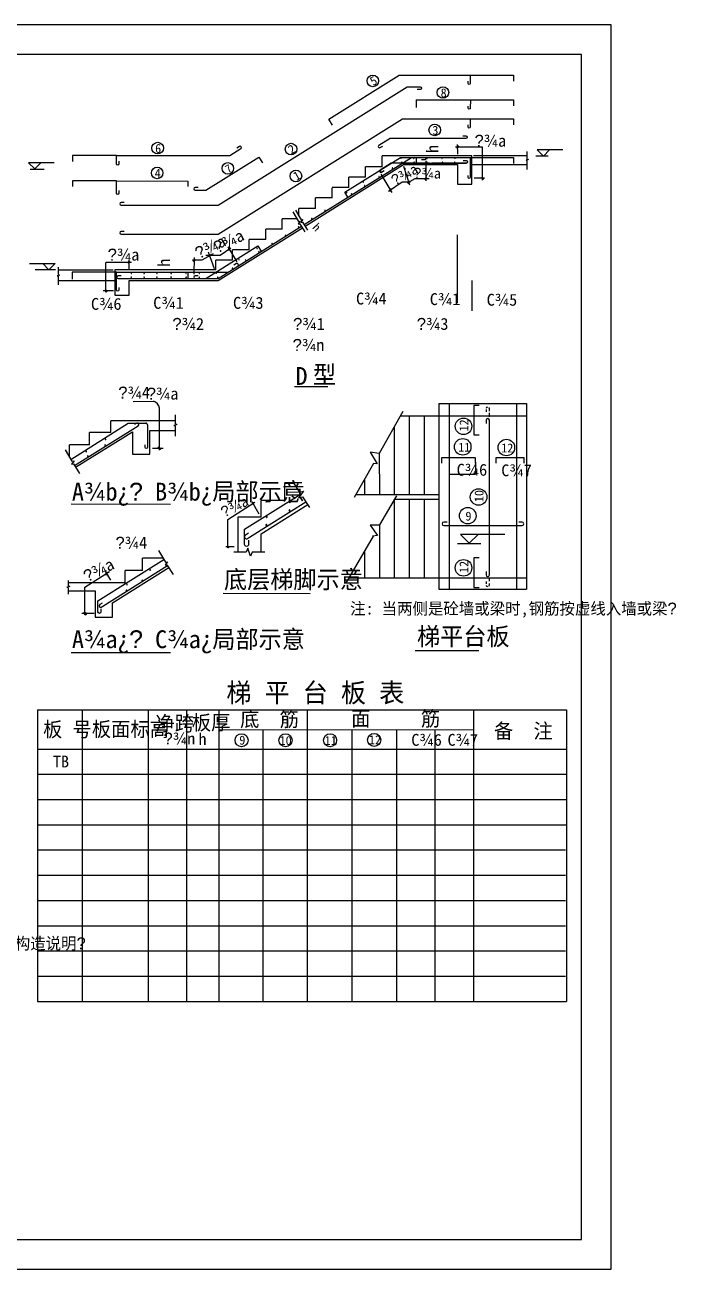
# Model space of a CAD drawing. Header units: metres. Extents: x 5831 to 2014092776, y 8233 to 751566916.
# Drawn here: x 45474 to 67418, y 8233 to 50133 of the extents above; entities that cross this region are included whole.
import ezdxf

# ---------------------------------------------------------------- set-up
doc = ezdxf.new("R2010")
doc.units = ezdxf.units.M
for name, color, linetype in [('1', 1, 'Continuous'), ('2', 4, 'Continuous'), ('DIM', 1, 'Continuous'), ('NOTE', 7, 'Continuous'), ('SHADELINE', 12, 'Continuous'), ('TK', 7, 'Continuous'), ('WALL', 2, 'Continuous')]:
    doc.layers.add(name, color=color, linetype=linetype)
doc.dimstyles.get("Standard").update_dxf_attribs({"dimtxt": 2.5, "dimasz": 2.5, "dimexe": 1.25, "dimexo": 0.625, "dimtad": 1, "dimcen": 2.5, "dimazin": 3, "dimtfac": 1, "dimtmove": 0, "dimatfit": 3})

# ---------------------------------------------------------------- blocks, each defined once
blk = doc.blocks.new('_CLOSEDFILLED')
at = {"color": 0, "linetype": 'BYBLOCK'}
blk.add_solid([(-1, 0), (0, 0), (-1, 0)], dxfattribs=at)
blk = doc.blocks.new('*D30')
for p, q in [((59774.44, 35712.32), (59774.44, 35007.52)), ((60652.5, 35405.29), (60652.5, 35007.52)), ((59774.69, 35007.52), (60212.47, 35007.52)), ((60214.47, 35007.52), (60652.25, 35007.52))]:
    blk.add_line(p, q)
at = {"layer": 'Defpoints'}
for p in [(59774.44, 35712.32), (60652.5, 35405.29), (59774.44, 35007.52)]:
    blk.add_point(p, dxfattribs=at)
at = {"layer": 'NOTE', "xscale": 0.25, "yscale": 0.25, "rotation": 180}
blk.add_blockref('_CLOSEDFILLED', (59774.44, 35007.52), dxfattribs=at)
at = {"layer": 'NOTE', "xscale": 0.25, "yscale": 0.25}
blk.add_blockref('_CLOSEDFILLED', (60652.5, 35007.52), dxfattribs=at)

msp = doc.modelspace()

# ---------------------------------------------------------------- linework, layer by layer
at = {"layer": '1'}
msp.add_lwpolyline([(50751.4, 41596.53), (51983.4, 41596.53), (54792.37, 43352.11)], dxfattribs=at)
msp.add_lwpolyline([(48717.2, 41683.33), (48617.1, 41683.33, 1), (48617.1, 41596.53), (50663.9, 41596.53)], format="xyb", dxfattribs=at)
at = {"layer": '2'}
for p, q in [((52603.89, 42093.07), (52519, 42040.02)), ((48962.69, 36723.44), (49544.62, 36723.44))]:
    msp.add_line(p, q, dxfattribs=at)
for points in [[(55843.23, 46752.99), (55714.14, 46959.57), (58084.38, 48441.11), (60482.34, 48441.11), (60482.12, 48163.21, -1), (60412.12, 48163.21), (60412.12, 48233.21)], [(48815.2, 44153.63), (48715.1, 44153.63, 1), (48715.1, 44066.83), (51986.9, 44066.83), (58354.38, 48046.48), (58796.08, 48046.48, -1), (58796.08, 47959.68), (58695.98, 47959.68)], [(58654.63, 47608.97), (60483.73, 47608.97), (60483.51, 47328.77, -1), (60413.51, 47328.77), (60413.51, 47398.77)], [(58654.63, 47608.97), (60483.73, 47608.97), (60483.51, 47328.77, -1), (60413.51, 47328.77), (60413.51, 47398.77)], [(48815.2, 43174.59), (48715.1, 43174.59, 1), (48715.1, 43087.79), (51986.9, 43087.79), (58198.85, 46970.26), (60482.36, 46970.26), (60482.14, 46692.36, -1), (60412.14, 46692.36), (60412.14, 46762.36)], [(60233.72, 46394.92), (60333.82, 46394.92, -1), (60333.82, 46308.12), (57778, 46308.12), (57403.42, 46074.06, 1), (57449.42, 46000.45), (57534.31, 46053.49)], [(48642.3, 45542.48), (48642.3, 45454.28, -1), (48560.4, 45454.28), (48560.4, 45732.18), (52377.35, 45731.85), (52751.93, 45965.91, 1), (52705.94, 46039.53), (52621.05, 45986.48)], [(51313.33, 44654.18), (51213.23, 44654.18, 1), (51213.23, 44567.38), (51574.43, 44567.38), (53353.57, 45681.49), (53478.42, 45485.67)], [(54882, 43408.13), (58501.67, 45670.4), (58943.37, 45670.4, -1), (58943.37, 45583.6), (58843.27, 45583.6)], [(59104.5, 45478.96), (57821.49, 45478.96), (57446.91, 45244.9, 1), (57492.91, 45171.29), (57577.8, 45224.33)], [(59188.5, 45669.81), (60477.36, 45669.81), (60477.14, 44995.94, -1), (60407.14, 44995.94), (60407.14, 45065.94)], [(60243.49, 45565.76), (60343.59, 45565.76, -1), (60343.59, 45478.96), (59188.5, 45478.96)], [(48641.37, 44550.67), (48641.37, 44462.47, -1), (48559.47, 44462.47), (48559.47, 44875.99), (50960.04, 44875.78)], [(51314.42, 41683.38), (51214.32, 41683.38, 1), (51214.32, 41596.58), (51575.52, 41596.58), (53321.68, 42688.79), (53446.52, 42492.96)], [(48641.37, 41291.65), (48641.37, 41203.45, -1), (48559.47, 41203.45), (48559.47, 41803.99), (52314.82, 41803.66)], [(48717.2, 41683.33), (48617.1, 41683.33, 1), (48617.1, 41596.53), (51983.4, 41596.53)], [(61012.98, 31722.48), (61012.98, 31614.48, 0.98), (61129.86, 31614.48), (61128.85, 36816.81, 0.98), (61011.97, 36816.81), (61011.97, 36708.81)], [(61063.67, 37264.69, 0.32), (61013.24, 37218.81, 0.32)], [(61128.88, 37122.98), (61128.85, 37207.58, 0.23), (61106.06, 37252.96, 0.23)], [(47148.37, 35292.98), (49293.45, 36635.12, 0.98), (49241.42, 36718.38), (49164.49, 36670.31)], [(49609.69, 36659.65), (49609.69, 35904.1, -1), (49525.69, 35904.1), (49525.69, 35988.1)], [(53011.53, 32783.07), (53011.53, 32638.92, -1), (52877.68, 32638.92), (52877.68, 33152.31), (54779.26, 34340.8)], [(59698.51, 33388.36), (59590.51, 33388.36, 0.98), (59590.51, 33271.47), (62225.73, 33272.48, 0.98), (62225.73, 33389.37), (62117.73, 33389.37)], [(53009.4, 33016.46), (52904.62, 32950.99, 0.98), (52975.48, 32837.59), (53048.03, 32882.93)], [(48033.8, 30468.65), (48033.8, 30362.81, -1), (47935.52, 30362.81), (47927.12, 30732.77), (50161.35, 32128.31)], [(61014.65, 31266.58, 0.31), (61063.23, 31222.61, 0.31)], [(61105.82, 31233.23, 0.24), (61129.86, 31279.54), (61129.85, 31321)], [(48074.21, 30658.19), (47997.28, 30610.12, 0.98), (48049.31, 30526.86), (48102.58, 30560.15)]]:
    msp.add_lwpolyline(points, format="xyb", dxfattribs=at)
for points in [[(54881.99, 43408.14), (58195.35, 45478.99), (60345.19, 45478.99)], [(56358.61, 44331.03), (56256, 44495.24), (58127.08, 45669.81), (60477.36, 45669.81)], [(59188.5, 45478.99), (60351.56, 45478.99)], [(50751.4, 41596.53), (51983.4, 41596.53), (54792.36, 43352.12)], [(60776.78, 37320.04), (60600.56, 37320.04), (60600.56, 36326.24), (60776.78, 36326.24)], [(61011.97, 37175.46), (61011.97, 37099.58)], [(61128.92, 36935.3), (61128.89, 37064.67)], [(47019.71, 35502.78), (48959.16, 36716.71)], [(60652.5, 35377.39), (60652.5, 35553.61), (59515.47, 35553.61), (59515.47, 35377.39)], [(62297.97, 35377.39), (62297.97, 35553.61), (61346.45, 35553.61), (61346.45, 35377.39)], [(53042.92, 32878.46), (54945.5, 34067.57)], [(48098.82, 30556.86), (50284.12, 31925.38)], [(60776.78, 32184.41), (60600.56, 32184.41), (60600.56, 31190.61), (60776.78, 31190.61)], [(61129.84, 31397.66), (61129.81, 31520.6)], [(61012.98, 31387.54), (61012.98, 31311.41)]]:
    msp.add_lwpolyline(points, dxfattribs=at)
for points in [[(57864.65, 45301.92, 0.77), (57855.16, 45317.12, 1.31)], [(58148.75, 45641.1, 0.77), (58139.26, 45656.3, 1.31)], [(58184.45, 45498.38, 0.77), (58174.96, 45513.57, 1.31)], [(58584.28, 45641.1, 0.77), (58574.79, 45656.3, 1.31)], [(58599.46, 45498.38, 0.77), (58589.97, 45513.57, 1.31)], [(59027.85, 45498.38, 0.77), (59018.35, 45513.57, 1.31)], [(59028.27, 45637.21, 0.77), (59018.78, 45652.4, 1.31)], [(59534.81, 45641.1, 0.77), (59525.32, 45656.3, 1.31)], [(59549.99, 45498.38, 0.77), (59540.5, 45513.57, 1.31)], [(59965.15, 45498.38, 0.77), (59955.66, 45513.57, 1.31)], [(59970.49, 45641.1, 0.77), (59961, 45656.3, 1.31)], [(56882.68, 44837.45, 0.77), (56873.18, 44852.64, 1.31)], [(57414.04, 45013.48, 0.77), (57404.54, 45028.67, 1.31)], [(57468.93, 45202.48, 0.77), (57459.44, 45217.67, 1.31)], [(58421.45, 44830.86, 0.77), (58411.96, 44846.05, 1.31)], [(56324.57, 44483.77, 0.77), (56315.08, 44498.96, 1.31)], [(56483.22, 44431.84, 0.77), (56473.73, 44447.03, 1.31)], [(56928.45, 44710.04, 0.77), (56918.95, 44725.24, 1.31)], [(55592.77, 43875.42, 0.77), (55583.28, 43890.61, 1.31)], [(53811.87, 42762.59, 0.77), (53802.38, 42777.78, 1.31)], [(54257.09, 43040.8, 0.77), (54247.6, 43055.99, 1.31)], [(53304.25, 42601.4, 0.77), (53294.76, 42616.6, 1.31)], [(53366.64, 42484.38, 0.77), (53357.15, 42499.58, 1.31)], [(52476.19, 41927.97, 0.77), (52466.7, 41943.16, 1.31)], [(52695.78, 42221.18, 0.77), (52686.28, 42236.38, 1.31)], [(52921.42, 42206.18, 0.77), (52911.93, 42221.37, 1.31)], [(49064.18, 41630.86, 0.77), (49054.69, 41646.05, 1.31)], [(49066.69, 41764.04, 0.77), (49057.2, 41779.23, 1.31)], [(49499.71, 41630.86, 0.77), (49490.22, 41646.05, 1.31)], [(49502.22, 41764.04, 0.77), (49492.73, 41779.23, 1.31)], [(49928.1, 41630.86, 0.77), (49918.61, 41646.05, 1.31)], [(49930.61, 41764.04, 0.77), (49921.12, 41779.23, 1.31)], [(50406.66, 41630.86, 0.77), (50397.17, 41646.05, 1.31)], [(50409.17, 41764.04, 0.77), (50399.67, 41779.23, 1.31)], [(50908.77, 41764.04, 0.77), (50899.27, 41779.23, 1.31)], [(50913.6, 41621.31, 0.77), (50904.1, 41636.51, 1.31)], [(51356.08, 41621.31, 0.77), (51346.58, 41636.51, 1.31)], [(51358.58, 41764.04, 0.77), (51349.08, 41779.23, 1.31)], [(51928.46, 41769.23, 0.77), (51918.97, 41784.43, 1.31)], [(51979.74, 41621.31, 0.77), (51970.25, 41636.51, 1.31)], [(48201.2, 36168.44, 0.77), (48189.81, 36186.67, 1.31)], [(47547.26, 35759.8, 0.77), (47535.86, 35778.04, 1.31)], [(47602.18, 35606.92, 0.77), (47590.79, 35625.15, 1.31)], [(48184.89, 35971.04, 0.77), (48173.5, 35989.27, 1.31)], [(54413.25, 34045.69, 0.77), (54397.74, 34070.52, 1.31)], [(53635.41, 33552.15, 0.77), (53619.89, 33576.98, 1.31)], [(54398.53, 33773.82, 0.77), (54383.02, 33798.65, 1.31)], [(53620.68, 33280.28, 0.77), (53605.17, 33305.11, 1.31)], [(49437.5, 31416.04, 0.77), (49426.11, 31434.27, 1.31)], [(49701, 31767.9, 0.77), (49689.61, 31786.13, 1.31)], [(48903.23, 31082.19, 0.77), (48891.84, 31100.42, 1.31)], [(48923.11, 31281.82, 0.77), (48911.71, 31300.05, 1.31)]]:
    msp.add_lwpolyline(points, format="xyb", close=True, dxfattribs=at)
for centre, radius, start, end in [((52626.88, 42056.26), 43.4, 302, 122), ((49532.72, 36646.21), 78.14, 9.91, 81.23)]:
    msp.add_arc(centre, radius, start, end, dxfattribs=at)
at = {"layer": 'DIM'}
for p, q in [((45903.73, 27066.94), (63721.34, 27066.94)), ((45903.73, 27066.94), (45903.73, 17247.33)), ((47403.09, 27066.94), (47403.09, 17248.15)), ((49628.13, 27053.8), (49628.13, 17248.15)), ((50918, 27053.8), (50918, 17248.15)), ((52014.4, 27053.8), (52014.4, 17248.15)), ((54981.11, 27053.8), (54981.11, 17248.15)), ((60590.66, 27066.94), (60590.66, 17247.33)), ((63721.34, 27066.94), (63721.34, 17247.33)), ((52014.4, 26395.44), (60590.66, 26400.94)), ((56490.66, 26397.33), (56490.66, 17247.33)), ((57990.66, 26397.33), (57990.66, 17247.33)), ((59290.66, 26397.33), (59290.66, 17247.33)), ((53493.74, 26396.39), (53493.74, 17269.3)), ((45920.46, 25747.33), (63701.27, 25747.33)), ((45920.46, 24897.33), (63701.27, 24897.33)), ((45920.46, 24047.33), (63701.27, 24047.33)), ((45920.46, 23197.33), (63701.27, 23197.33)), ((45920.46, 22347.33), (63692.1, 22347.33)), ((45920.46, 21497.33), (63692.1, 21497.33)), ((45920.46, 20647.33), (63692.1, 20647.33)), ((45920.46, 19797.33), (63692.1, 19797.33)), ((45920.46, 18947.33), (63692.1, 18947.33)), ((45920.46, 18097.33), (63692.1, 18097.33)), ((45903.73, 17247.33), (63721.34, 17247.33))]:
    msp.add_line(p, q, dxfattribs=at)
for centre in [(52776.06, 26042.55), (54255.41, 26042.55), (55757.98, 26042.55), (57243.55, 26052.62)]:
    msp.add_circle(centre, 220, dxfattribs=at)
at = {"layer": 'NOTE'}
for p, q in [((60493.74, 48436.98), (61940.73, 48436.98)), ((61940.73, 48436.98), (61940.73, 48240.41)), ((58654.63, 47608.97), (58654.63, 47356)), ((60493.74, 47606.23), (61940.73, 47606.23)), ((61940.73, 47606.23), (61940.73, 47409.65)), ((60493.74, 46968.93), (61940.73, 46968.93)), ((61940.73, 46968.93), (61940.73, 46772.36)), ((60061.16, 45776.56), (60055.45, 46102.04)), ((48560.4, 45732.18), (47083.1, 45732.18)), ((47083.1, 45732.18), (47083.1, 45536.84)), ((60893.17, 46013.93), (59986.67, 46013.93)), ((60017.66, 45994.56), (60085.19, 46062.08)), ((60020.14, 45992.08), (60087.67, 46059.61)), ((60022.61, 45989.61), (60090.14, 46057.14)), ((60025.09, 45987.13), (60092.62, 46054.66)), ((60027.56, 45984.66), (60095.09, 46052.19)), ((60030.04, 45982.18), (60097.57, 46049.71)), ((60032.51, 45979.71), (60100.04, 46047.24)), ((60034.99, 45977.23), (60102.52, 46044.76)), ((60037.46, 45974.76), (60104.99, 46042.29)), ((60039.94, 45972.28), (60107.47, 46039.81)), ((60893.17, 44900.87), (60893.17, 46013.93)), ((62401.46, 45267.28), (62401.46, 45867.17)), ((62695.23, 45724.1), (63108.15, 45724.1)), ((45656.35, 45269.11), (46119.63, 45269.11)), ((58230.38, 45378.69), (58438.19, 44751.03)), ((58660.2, 45655.69), (58660.2, 45471.96)), ((58985.35, 45555.02), (58985.35, 44877.61)), ((60481.78, 45668.16), (61935.33, 45668.16)), ((61935.33, 45668.16), (61935.33, 45467.61)), ((62440.66, 45597.68), (62360.16, 45573.88)), ((62360.16, 45573.88), (62402.86, 45559.88)), ((62402.86, 45616.58), (62440.66, 45597.68)), ((48559.47, 44875.99), (47083.1, 44875.99)), ((47083.1, 44875.99), (47083.1, 44687.25)), ((50960.04, 44874.55), (50960.04, 44691.76)), ((57466.26, 45108.35), (57838.81, 44490.25)), ((58191.9, 44835.42), (57727.48, 44526.01)), ((58466.33, 44835.42), (58191.9, 44835.42)), ((58363.67, 44810.15), (58431.2, 44877.67)), ((58366.14, 44807.67), (58433.67, 44875.2)), ((58367.16, 44810.34), (58621.14, 44954.96)), ((58368.62, 44805.2), (58436.15, 44872.72)), ((58371.09, 44802.72), (58438.62, 44870.25)), ((58373.57, 44800.25), (58441.09, 44867.77)), ((58376.04, 44797.77), (58443.57, 44865.3)), ((58378.52, 44795.3), (58446.04, 44862.82)), ((58380.99, 44792.82), (58448.52, 44860.35)), ((58383.47, 44790.35), (58450.99, 44857.87)), ((58385.94, 44787.87), (58453.47, 44855.4)), ((58621.14, 44954.96), (59099.64, 44954.96)), ((58939.65, 44931.75), (59007.18, 44999.27)), ((58942.13, 44929.27), (59009.66, 44996.8)), ((58944.6, 44926.8), (59012.13, 44994.32)), ((58947.08, 44924.32), (59014.61, 44991.85)), ((58949.55, 44921.85), (59017.08, 44989.37)), ((58952.03, 44919.37), (59019.56, 44986.9)), ((58954.5, 44916.9), (59022.03, 44984.42)), ((58956.98, 44914.42), (59024.51, 44981.95)), ((58959.45, 44911.95), (59026.98, 44979.48)), ((58961.41, 44909.68), (59028.94, 44977.21)), ((60960.17, 44969.92), (60616.15, 44969.92)), ((60921.37, 44923.16), (60853.84, 44990.69)), ((60923.84, 44925.64), (60856.32, 44993.16)), ((60926.32, 44928.11), (60858.79, 44995.64)), ((60928.79, 44930.59), (60861.27, 44998.11)), ((60931.27, 44933.06), (60863.74, 45000.59)), ((60933.74, 44935.54), (60866.22, 45003.06)), ((60936.22, 44938.01), (60868.69, 45005.54)), ((60938.69, 44940.49), (60871.17, 45008.01)), ((60941.17, 44942.96), (60873.64, 45010.49)), ((60943.64, 44945.43), (60876.12, 45012.96)), ((57780.95, 44522.59), (57780.95, 44618.09)), ((57784.45, 44522.59), (57784.45, 44618.09)), ((57787.95, 44522.59), (57787.95, 44618.09)), ((57791.45, 44522.59), (57791.45, 44618.09)), ((57794.95, 44522.59), (57794.95, 44618.09)), ((57798.45, 44522.59), (57798.45, 44618.09)), ((57801.95, 44522.59), (57801.95, 44618.09)), ((54498.9, 43836.7), (54689.7, 43510.25)), ((54588.54, 43892.71), (54779.34, 43566.26)), ((54752.28, 43519.75), (54680.96, 43433.09)), ((54680.96, 43433.09), (54735.87, 43437.68)), ((54689.7, 43510.25), (54752.28, 43519.75)), ((54735.09, 43437.62), (54904.94, 43167.7)), ((54841.92, 43575.76), (54770.6, 43489.1)), ((54770.6, 43489.1), (54825.51, 43493.7)), ((54779.34, 43566.26), (54841.92, 43575.76)), ((54824.72, 43493.63), (54994.58, 43223.71)), ((60052.3, 40776.23), (60052.3, 43066.08)), ((51821.68, 42422.37), (51439.7, 42207.04)), ((52056.74, 42363.64), (51576.82, 42363.64)), ((51860.86, 41913.41), (51664.97, 42481.1)), ((51691.22, 42318.9), (51691.22, 42414.4)), ((51694.72, 42318.9), (51694.72, 42414.4)), ((51698.22, 42318.9), (51698.22, 42414.4)), ((51701.72, 42318.9), (51701.72, 42414.4)), ((51705.22, 42318.9), (51705.22, 42414.4)), ((51708.72, 42318.9), (51708.72, 42414.4)), ((51712.22, 42318.9), (51712.22, 42414.4)), ((51715.72, 42318.9), (51715.72, 42414.4)), ((51719.22, 42318.9), (51719.22, 42414.4)), ((51722.72, 42318.9), (51722.72, 42414.4)), ((52419.13, 42618.13), (52056.74, 42363.64)), ((52628.2, 42154.37), (52321.19, 42657.28)), ((52348.7, 42531.08), (52348.7, 42626.58)), ((52352.2, 42531.08), (52352.2, 42626.58)), ((52355.7, 42531.08), (52355.7, 42626.58)), ((52359.2, 42531.08), (52359.2, 42626.58)), ((52362.7, 42531.08), (52362.7, 42626.58)), ((52366.2, 42531.08), (52366.2, 42626.58)), ((52369.7, 42531.08), (52369.7, 42626.58)), ((52373.2, 42531.08), (52373.2, 42626.58)), ((52376.7, 42531.08), (52376.7, 42626.58)), ((52380.2, 42531.08), (52380.2, 42626.58)), ((46604.82, 41729.47), (46604.82, 41979.36)), ((48204.03, 41135.63), (48204.03, 42134.43)), ((49069.02, 42134.43), (48204.03, 42134.43)), ((48937.36, 42115.05), (49004.89, 42182.58)), ((48939.84, 42112.58), (49007.37, 42180.11)), ((48942.31, 42110.1), (49009.84, 42177.63)), ((48944.79, 42107.63), (49012.32, 42175.16)), ((48947.26, 42105.15), (49014.79, 42172.68)), ((48949.74, 42102.68), (49017.27, 42170.21)), ((48952.21, 42100.21), (49019.74, 42167.73)), ((48954.69, 42097.73), (49022.22, 42165.26)), ((48957.16, 42095.26), (49024.69, 42162.78)), ((48959.64, 42092.78), (49027.17, 42160.31)), ((48989.03, 41888.9), (48983.31, 42214.37)), ((51439.7, 42207.04), (51126.29, 42207.04)), ((51135.62, 42178.6), (51203.14, 42246.13)), ((51138.09, 42176.13), (51205.62, 42243.66)), ((51140.57, 42173.66), (51208.09, 42241.18)), ((51143.04, 42171.18), (51210.57, 42238.71)), ((51145.52, 42168.71), (51213.04, 42236.23)), ((51147.99, 42166.23), (51215.52, 42233.76)), ((51150.47, 42163.76), (51217.99, 42231.28)), ((51152.94, 42161.28), (51220.47, 42228.81)), ((51155.42, 42158.81), (51222.94, 42226.33)), ((51157.89, 42156.33), (51225.42, 42223.86)), ((51180.83, 41737.21), (51185.05, 42304.92)), ((46510.73, 41879), (45820.79, 41879)), ((46644.02, 41709.87), (46563.52, 41686.07)), ((46563.52, 41686.07), (46606.22, 41672.07)), ((46604.82, 41729.47), (46644.02, 41709.87)), ((46604.82, 41379.47), (46604.82, 41672.53)), ((48561.29, 41802.93), (47067.39, 41802.93)), ((47067.39, 41802.93), (47067.39, 41570.11)), ((50960.04, 41802.74), (50960.04, 41588.03)), ((60540.04, 40498.04), (60540.04, 41529.26)), ((48458.87, 41180.19), (48114.84, 41180.19)), ((48232.23, 41133.43), (48164.7, 41200.96)), ((48234.7, 41135.91), (48167.17, 41203.44)), ((48237.18, 41138.38), (48169.65, 41205.91)), ((48239.65, 41140.86), (48172.12, 41208.39)), ((48242.13, 41143.33), (48174.6, 41210.86)), ((48244.6, 41145.81), (48177.07, 41213.34)), ((48247.08, 41148.28), (48179.55, 41215.81)), ((48249.55, 41150.76), (48182.02, 41218.28)), ((48252.03, 41153.23), (48184.5, 41220.76)), ((48254.5, 41155.71), (48186.97, 41223.23)), ((49118.44, 37454.17), (49818.52, 37457.82)), ((59422.82, 37378.65), (59422.82, 31126.62)), ((59422.82, 37378.65), (62372.82, 37378.65)), ((59772.82, 37378.65), (59772.82, 31126.62)), ((62037.6, 37378.65), (62037.6, 31126.62)), ((50010.85, 35815.17), (50010.79, 37239.19)), ((50543.79, 36697.59), (50543.79, 36997.45)), ((58205.29, 37112.59), (57408.14, 35695.43)), ((58422.82, 36952.19), (58422.82, 34302.19)), ((58922.82, 36952.19), (58922.82, 34302.19)), ((50590.83, 36674.07), (50494.23, 36645.51)), ((50494.23, 36645.51), (50545.47, 36628.71)), ((50543.79, 36697.59), (50590.83, 36674.07)), ((50543.79, 36277.59), (50543.79, 36629.26)), ((57922.82, 36606.02), (57922.82, 34302.19)), ((46829.6, 35828.06), (47058.56, 35436.31)), ((50130.45, 35868.65), (49779.55, 35868.65)), ((50034.98, 35822.41), (49953.94, 35903.45)), ((50037.95, 35825.38), (49956.91, 35906.42)), ((50040.91, 35828.35), (49959.88, 35909.39)), ((50043.88, 35831.32), (49962.85, 35912.36)), ((50046.85, 35834.29), (49965.82, 35915.33)), ((50049.82, 35837.26), (49968.79, 35918.3)), ((50052.79, 35840.23), (49971.76, 35921.26)), ((50055.76, 35843.2), (49974.73, 35924.23)), ((50058.73, 35846.17), (49977.7, 35927.2)), ((50061.7, 35849.14), (49980.67, 35930.17)), ((57412.19, 35697.76), (57102.99, 35739.85)), ((57102.99, 35739.85), (57344.55, 35347.05)), ((57412.52, 35714.11), (57422.82, 34302.19)), ((47133.65, 35447.71), (47048.07, 35343.72)), ((47048.07, 35343.72), (47113.96, 35349.23)), ((47058.56, 35436.31), (47133.65, 35447.71)), ((47113.02, 35349.16), (47316.85, 35025.25)), ((57218.87, 35364.99), (56567.65, 34221.14)), ((57344.55, 35347.05), (57218.87, 35364.99)), ((56922.82, 34844.99), (56922.82, 34302.19)), ((52313.21, 33479.51), (53223.23, 34056.75)), ((53370.62, 33661.12), (53134.73, 34067.16)), ((53146.83, 33977.08), (53146.83, 34055.11)), ((53149.69, 33977.08), (53149.69, 34055.11)), ((53152.55, 33977.08), (53152.55, 34055.11)), ((53155.41, 33977.08), (53155.41, 34055.11)), ((53158.27, 33977.08), (53158.27, 34055.11)), ((53161.13, 33977.08), (53161.13, 34055.11)), ((53163.99, 33977.08), (53163.99, 34055.11)), ((53166.85, 33977.08), (53166.85, 34055.11)), ((53169.71, 33977.08), (53169.71, 34055.11)), ((53172.57, 33977.08), (53172.57, 34055.11)), ((53439.84, 33550.59), (53439.84, 34112.37)), ((59422.82, 34302.19), (56613.79, 34302.19)), ((57994.64, 34278.81), (57422.82, 33292.8)), ((59422.82, 34152.19), (57920.56, 34152.19)), ((57922.82, 34156.02), (57922.82, 31502.19)), ((58422.82, 34152.19), (58422.82, 31502.19)), ((58922.82, 34152.19), (58922.82, 31502.19)), ((52313.21, 32520.02), (52313.21, 33479.51)), ((57419.3, 33287.89), (57102.99, 33289.85)), ((57102.99, 33289.85), (57354.95, 32940.13)), ((57422.82, 33309.28), (57422.82, 31502.19)), ((57204.21, 32915.84), (56301.42, 31359.12)), ((57354.95, 32940.13), (57187.74, 32916.78)), ((49977.94, 32432.39), (50206.9, 32040.65)), ((52521.45, 32556.44), (52240.33, 32556.44)), ((52336.25, 32518.23), (52281.07, 32573.41)), ((52338.27, 32520.25), (52283.09, 32575.43)), ((52340.29, 32522.27), (52285.11, 32577.45)), ((52342.32, 32524.3), (52287.14, 32579.48)), ((52344.34, 32526.32), (52289.16, 32581.5)), ((52346.36, 32528.34), (52291.18, 32583.52)), ((52348.38, 32530.36), (52293.2, 32585.54)), ((52350.41, 32532.38), (52295.23, 32587.56)), ((52352.43, 32534.41), (52297.25, 32589.59)), ((52354.45, 32536.43), (52299.27, 32591.61)), ((56922.82, 32430.62), (56922.82, 31502.19)), ((60050.02, 32663.32), (60834.15, 32663.32)), ((50281.99, 32052.05), (50196.41, 31948.06)), ((50196.41, 31948.06), (50262.3, 31953.57)), ((50206.9, 32040.65), (50281.99, 32052.05)), ((50261.36, 31953.49), (50465.19, 31629.58)), ((46939.57, 31245.36), (46939.57, 31425.98)), ((47499.22, 31202.22), (48324.88, 31721.74)), ((48370.75, 31439.06), (48194.91, 31737.02)), ((48212.68, 31604.73), (48212.68, 31719.33)), ((48216.88, 31604.73), (48216.88, 31719.33)), ((48221.08, 31604.73), (48221.08, 31719.33)), ((48225.28, 31604.73), (48225.28, 31719.33)), ((48229.48, 31604.73), (48229.48, 31719.33)), ((48233.68, 31604.73), (48233.68, 31719.33)), ((48237.88, 31604.73), (48237.88, 31719.33)), ((48242.08, 31604.73), (48242.08, 31719.33)), ((48246.28, 31604.73), (48246.28, 31719.33)), ((48250.48, 31604.73), (48250.48, 31719.33)), ((48852.03, 31344.09), (48852.03, 31756.58)), ((46986.61, 31221.84), (46890.01, 31193.28)), ((46890.01, 31193.28), (46941.25, 31176.48)), ((47840.05, 31344.09), (46939.57, 31344.09)), ((46939.57, 31245.36), (46986.61, 31221.84)), ((46939.57, 30962.59), (46939.57, 31177.03)), ((47499.22, 30262.51), (47499.22, 31202.22)), ((59422.82, 31126.62), (62372.82, 31126.62)), ((47805.02, 30315.99), (47392.19, 30315.99)), ((47533.05, 30259.88), (47452.02, 30340.91)), ((47536.02, 30262.85), (47454.99, 30343.88)), ((47538.99, 30265.82), (47457.96, 30346.85)), ((47541.96, 30268.79), (47460.93, 30349.82)), ((47544.93, 30271.76), (47463.9, 30352.79)), ((47547.9, 30274.73), (47466.87, 30355.76)), ((47550.87, 30277.7), (47469.84, 30358.73)), ((47553.84, 30280.67), (47472.81, 30361.7)), ((47556.81, 30283.64), (47475.78, 30364.67)), ((47559.78, 30286.61), (47478.75, 30367.64))]:
    msp.add_line(p, q, dxfattribs=at)
for points in [[(63599.67, 45926.37), (62739.51, 45926.37), (62947.83, 45717.49), (63156.71, 45926.37)], [(46457.4, 45489.74), (45597.24, 45489.74), (45805.56, 45280.86), (46014.44, 45489.74)], [(45632.77, 42096.16), (46492.93, 42096.16), (46284.61, 41887.28), (46075.73, 42096.16)], [(54556.65, 37955.32), (55677.06, 37955.32)], [(54491.58, 34751.04), (54725.62, 34396.83), (54861.8, 34429.41), (54696.65, 34201.99), (54832.83, 34234.57), (55066.87, 33880.36)], [(47034.92, 34002.51), (50376.36, 33998.11)], [(61651.52, 32973.54), (60150.48, 32973.54), (60448.08, 32675.14), (60746.48, 32973.54)], [(53554.25, 32378.39), (53129.7, 32378.73), (53081.7, 32247.19), (52983.22, 32510.43), (52935.22, 32378.89), (52510.67, 32379.23)], [(52157.09, 30992.3), (55089.82, 30987.9)], [(47034.92, 29001.59), (50376.36, 28997.19)], [(58628.75, 29064.42), (60765.3, 29064.42)]]:
    msp.add_lwpolyline(points, dxfattribs=at)
for points in [[(55147.55, 43597.21, 0.77), (55138.05, 43612.41, 1.31)], [(54702.32, 43319.01, 0.77), (54692.83, 43334.2, 1.31)]]:
    msp.add_lwpolyline(points, format="xyb", close=True, dxfattribs=at)
for centre, radius in [((57197.94, 48246.13), 195.3), ((59562.36, 47855.54), 195.3), ((59562.36, 47855.54), 195.3), ((59283.39, 46594.37), 195.3), ((49948.47, 45983.66), 195.3), ((54442.05, 45949.69), 195.3), ((49930.99, 45146.57), 195.3), ((52313.8, 45300.46), 195.3), ((54608.28, 45044.12), 195.3), ((60254.42, 36615.1), 279), ((60226.57, 35922.73), 279), ((61698.27, 35899.75), 279), ((60761.77, 34234.3), 279), ((60395.95, 33605.11), 279), ((60254.42, 31849.47), 279)]:
    msp.add_circle(centre, radius, dxfattribs=at)
msp.add_arc((49722.51, 37177.64), 292.31, 10.54, 73.05, dxfattribs=at)
at = {"layer": 'TK'}
for points in [[(5830.76, 8233.08), (65230.76, 8233.08), (65230.76, 50133.08), (5830.76, 50133.08)], [(8330.76, 9233.08), (64230.76, 9233.08), (64230.76, 49133.08), (8330.76, 49133.08)]]:
    msp.add_lwpolyline(points, close=True, dxfattribs=at)
at = {"layer": 'WALL'}
for p, q in [((59104.5, 45723.94), (57508.5, 45723.94)), ((57508.5, 45354.32), (57508.5, 45723.94)), ((60538.8, 45723.94), (59082.87, 45723.94)), ((60538.8, 44769.83), (60538.8, 45723.94)), ((62388.48, 45719.12), (60593.4, 45719.12)), ((54913.3, 43358.03), (58233.95, 45433.43)), ((56948.5, 45004.32), (56948.5, 45354.32)), ((57508.5, 45354.32), (56948.5, 45354.32)), ((58233.95, 45433.43), (60052.3, 45433.43)), ((58833.2, 45433.43), (59697, 45433.43)), ((60052.3, 45433.43), (60052.3, 44769.83)), ((60539.88, 45431.78), (62401.46, 45431.78)), ((56948.5, 45004.32), (56388.5, 45004.32)), ((56388.5, 44654.32), (56388.5, 45004.32)), ((56388.5, 44654.32), (55828.5, 44654.32)), ((55828.5, 44293.18), (55828.5, 44643.18)), ((60052.3, 44769.83), (60538.8, 44769.83)), ((55828.5, 44304.32), (55268.5, 44304.32)), ((55268.5, 43954.32), (55268.5, 44304.32)), ((54634.72, 43604.32), (54148.5, 43604.32)), ((54148.5, 43254.32), (54148.5, 43604.32)), ((54708.5, 43687.46), (54708.5, 43954.32)), ((55268.5, 43954.32), (54708.5, 43954.32)), ((51985.47, 41528.13), (54823.67, 43302.01)), ((54148.5, 43254.32), (53588.5, 43254.32)), ((53588.5, 42904.32), (53588.5, 43254.32)), ((53028.5, 42554.32), (53028.5, 42904.32)), ((53588.5, 42904.32), (53028.5, 42904.32)), ((53028.5, 42554.32), (52468.5, 42554.32)), ((52468.5, 42204.32), (52468.5, 42554.32)), ((52468.5, 42204.32), (51908.5, 42204.32)), ((51908.5, 41879), (51908.5, 42204.32)), ((48445.82, 41877.94), (46604.82, 41877.94)), ((46604.82, 41527.07), (48504.83, 41527.07)), ((48503, 41879), (48503, 41035.33)), ((51908.5, 41879), (48510.06, 41879)), ((48989.5, 41528.13), (50747.42, 41528.13)), ((48989.5, 41035.33), (48989.5, 41528.13)), ((50751.4, 41528.13), (51985.47, 41528.13)), ((48503, 41035.33), (48989.5, 41035.33)), ((62372.82, 37378.65), (62372.82, 31126.62)), ((62372.82, 36952.19), (58121.92, 36952.19)), ((50543.79, 36800.05), (48365.74, 36800.05)), ((48365.74, 36407.03), (48365.74, 36800.05)), ((49687.83, 35678.67), (49687.83, 36474.99)), ((49687.83, 36474.99), (50543.79, 36474.99)), ((47184.84, 35235.02), (49104.03, 36434.52)), ((47653.25, 35987.03), (47653.25, 36407.03)), ((48365.74, 36407.03), (47653.25, 36407.03)), ((49104.03, 36434.52), (49104.03, 35678.67)), ((47653.25, 35987.03), (46981.25, 35987.03)), ((46981.25, 35567.03), (46981.25, 35987.03)), ((49104.03, 35678.67), (49687.83, 35678.67)), ((54236.78, 34112.37), (54236.78, 34684.37)), ((54537.96, 34684.37), (54236.78, 34684.37)), ((54236.78, 34112.37), (53439.84, 34112.37)), ((53439.84, 32998.03), (55005.59, 33976.62)), ((53439.84, 33550.59), (52644.76, 33550.59)), ((52644.76, 33550.59), (52644.76, 32374.62)), ((53439.84, 32374.62), (53439.84, 32998.03)), ((48423.85, 30670.75), (50325.65, 31859.38)), ((49437.2, 31756.58), (49437.2, 32176.58)), ((50109.2, 32176.58), (49437.2, 32176.58)), ((49437.2, 31756.58), (48852.03, 31756.58)), ((62372.82, 31502.19), (56384.39, 31502.19)), ((46940.41, 31070.82), (47840.05, 31070.82)), ((48852.03, 31344.09), (47840.05, 31344.09)), ((47840.05, 31070.82), (47840.05, 30184.27)), ((48423.85, 30184.27), (48423.85, 30670.75)), ((47840.05, 30184.27), (48423.85, 30184.27))]:
    msp.add_line(p, q, dxfattribs=at)

# ---------------------------------------------------------------- texts
msp.add_text('TB', height=400).set_placement((46418.23, 25126.06))
at = {"layer": '2'}
for s, p in [('D', (54589.7, 38009.93)), ('型', (55180.02, 38055.63)), ('A%%190b%%191%%141 B%%190b%%191局部示意', (47057.61, 34113.73)), ('底层梯脚示意', (52182.48, 31156.9)), ('A%%190a%%191%%141 C%%190a%%191局部示意', (47057.61, 29143.85)), ('梯平台板', (58687.06, 29241.53))]:
    msp.add_text(s, height=600, dxfattribs=at).set_placement(p)
at = {"layer": 'DIM'}
for s, height, p in [('梯 平 台 板 表', 650, (52262.54, 27317.49)), ('净跨', 500, (49873.63, 26359.28)), ('板厚', 500, (51097.79, 26387.54)), ('底  筋', 500, (52726.85, 26502.89)), ('面     筋', 500, (56466.42, 26521.74)), ('板 号', 500, (46087.21, 26159.49)), ('板面标高', 500, (47729.07, 26167.92)), ('备  注', 500, (61279.34, 26107.07)), ('%%154%%190n', 400, (50146.24, 25899.85)), ('h', 400, (51322.07, 25882.8)), ('9', 300, (52698.57, 25895.98)), ('10', 300, (54055.05, 25884)), ('11', 300, (55576.17, 25884.03)), ('12', 300, (57067.63, 25908.31)), ('C%%1906', 400, (58494.57, 25855.99)), ('C%%1907', 400, (59714.57, 25855.99))]:
    msp.add_text(s, height=height, dxfattribs=at).set_placement(p)
at = {"layer": 'NOTE'}
for s, height, rotation, p in [('5', 300, 29.28, (57204.06, 48070.23)), ('2', 300, 29.28, (54447.43, 45768.13)), ('h', 400, 90, (59404.26, 45816.84)), ('7', 270, 29.28, (52318.6, 45131.33)), ('1', 300, 29.28, (54621.4, 44873.51)), ('h', 280, 313.29, (55142.2, 43294.58)), ('h', 400, 90, (50359.55, 41988.35)), ('12', 300, 90, (60419.04, 36440.94)), ('10', 300, 90, (60926.39, 34060.15)), ('%%154%%190a', 360, 26.55, (52187.94, 33539.38)), ('12', 300, 90, (60419.04, 31675.31))]:
    msp.add_text(s, height=height, rotation=rotation, dxfattribs=at).set_placement(p)
for s, height, p in [('8', 300, (59481.24, 47693.57)), ('3', 300, (59202.27, 46432.41)), ('6', 300, (49863.31, 45821.69)), ('%%154%%190a', 400, (60625.27, 46031.17)), ('4', 300, (49845.83, 44984.61)), ('%%154%%190a', 400, (48262.87, 42197.22)), ('C%%1904', 400, (56632.31, 40717.94)), ('C%%1901', 400, (59117.42, 40697.1)), ('C%%1905', 400, (61034.67, 40676.26)), ('C%%1906', 400, (47701.39, 40536.69)), ('C%%1901', 400, (49798.7, 40572.08)), ('C%%1903', 400, (52487.3, 40572.08)), ('%%154%%1902', 400, (50444.65, 39863.51)), ('%%154%%1901', 400, (54510.55, 39863.51)), ('%%154%%1903', 400, (58679.3, 39863.51)), ('%%154%%190n', 400, (54496.19, 39155.06)), ('%%154%%1904', 400, (48620.72, 37550.54)), ('%%154%%190a', 400, (49580.73, 37515.44)), ('11', 300, (60076.64, 35758.1)), ('12', 300, (61524.11, 35735.12)), ('C%%1906', 400, (60023.03, 34951.58)), ('C%%1907', 400, (61527.33, 34932.64)), ('9', 300, (60318.71, 33440.49)), ('%%154%%1904', 400, (48526.25, 32493.27)), ('注: 当两侧是砼墙或梁时,钢筋按虚线入墙或梁%%140', 400, (56431.59, 30277.67)), ('注: 表中无注时详平面图或梁表, 钢筋做法详梁构造说明%%140', 400, (34166.87, 19002.77))]:
    msp.add_text(s, height=height, dxfattribs=at).set_placement(p)
at = {"layer": 'SHADELINE'}
for height, rotation, p in [(350, 28.79, (57938.61, 44718.65)), (350, 359.07, (58558.68, 44972.02)), (400, 26.55, (51330.59, 42238.83)), (400, 26.55, (51950.08, 42429.23)), (400, 26.55, (47570.11, 31356.99))]:
    msp.add_text('%%154%%190a', height=height, rotation=rotation, dxfattribs=at).set_placement(p)

# ---------------------------------------------------------------- dimensions: what is measured, and where the dimension line sits
at = {"layer": 'NOTE'}
dim = msp.add_linear_dim(base=(59774.44, 35007.52), p1=(59774.44, 35712.32), p2=(60652.5, 35405.29), text='  ', dimstyle='Standard', dxfattribs=at)
dim.commit()
dim.dimension.update_dxf_attribs({"geometry": '*D30', "text_midpoint": (60213.47, 35007.52)})

doc.saveas('drawing.dxf')
